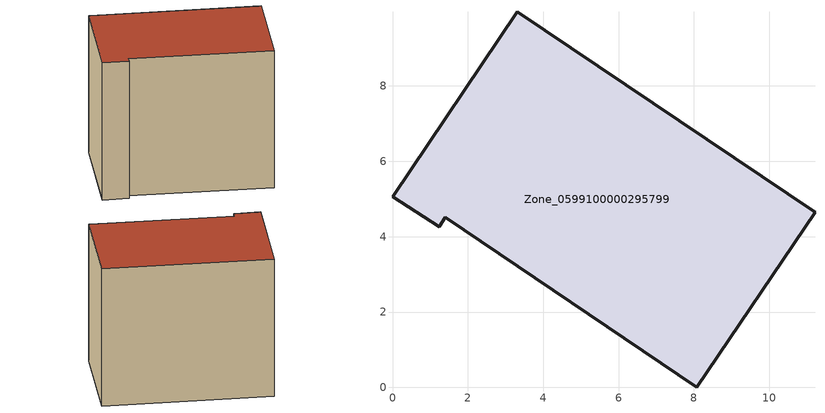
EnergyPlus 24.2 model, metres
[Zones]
Zone_0599100000295799
 floor ground (C_G): 0,5.06 3.31,9.97 11.21,4.65 8.07,0 1.4,4.51 1.24,4.26 z1.53
 wall outside (C_F): 3.31,9.97 0,5.06 1.24,4.26 1.4,4.51 8.07,0 11.21,4.65 3.31,9.97 z1.53:9.88
 roof outside (C_R): 11.21,4.65 3.31,9.97 0,5.06 1.24,4.26 1.4,4.51 8.07,0 z9.88
[BUILDING]
Pand.0599100000295799: North Axis=0; Terrain=City; Loads Convergence Tolerance Value=0.04; Temperature Convergence Tolerance Value=0.4; Solar Distribution=FullExterior; Maximum Number of Warmup Days=25; Minimum Number of Warmup Days=1
[Site:Location]
Rotterdam.The.Hague.AP_ZH_NLD Design_Conditions: Latitude=51.96; Longitude=4.45; Time Zone=1; Elevation=-4.5
[SITE:GROUNDTEMPERATURE:BUILDINGSURFACE]
18, 18, 18, 18, 18, 18, 18, 18, 18, 18, 18, 18
[MATERIAL] Thermal Absorptance=0.9; Solar Absorptance=0.7; Visible Absorptance=0.7
Name | Roughness | Thickness | Conductivity | Density | Specific Heat
G.TI.1975-1991 | MediumSmooth | 0.15 | 0.288461 | 540 | 1210
F.TI.1975-1991 | Rough | 0.3 | 0.230769 | 1920 | 840
R.TI.1975-1991 | MediumRough | 0.2 | 0.153846 | 1500 | 1000
[CONSTRUCTION]
C_G: G.TI.1975-1991
C_F: F.TI.1975-1991
C_R: R.TI.1975-1991
[ZONE]
Zone_0599100000295799: Type=1; Multiplier=1; Ceiling Height=Autocalculate; Volume=Autocalculate; Floor Area=autocalculate; Part of Total Floor Area=Yes
[ZONEINFILTRATION:DESIGNFLOWRATE]
Infil_Zone_0599100000295799: Zone or ZoneList or Space or SpaceList=Zone_0599100000295799; Schedule=AlwaysOn; Design Flow Rate Calculation Method=Flow/Area; Flow Rate per Floor Area=0.003; Constant Term Coefficient=1; Temperature Term Coefficient=0; Velocity Term Coefficient=0; Velocity Squared Term Coefficient=0
[HVACTEMPLATE:ZONE:IDEALLOADSAIRSYSTEM]
Zone_0599100000295799: Maximum Heating Supply Air Temperature=50; Minimum Cooling Supply Air Temperature=13; Maximum Heating Supply Air Humidity Ratio=0.0156; Minimum Cooling Supply Air Humidity Ratio=0.0077; Heating Limit=NoLimit; Cooling Limit=NoLimit; Dehumidification Control Type=ConstantSensibleHeatRatio; Cooling Sensible Heat Ratio=0.7; Dehumidification Setpoint=60; Humidification Control Type=None; Humidification Setpoint=30; Outdoor Air Method=None; Outdoor Air Flow Rate per Person=0.00944; Outdoor Air Flow Rate per Zone Floor Area=0; Outdoor Air Flow Rate per Zone=0; Demand Controlled Ventilation Type=None; Outdoor Air Economizer Type=NoEconomizer; Heat Recovery Type=None; Sensible Heat Recovery Effectiveness=0.7; Latent Heat Recovery Effectiveness=0.65
[ZONECONTROL:THERMOSTAT]
ThermostatControl_Zone_0599100000295799: Zone or ZoneList=Zone_0599100000295799; Control Type Schedule=DualSetpointControlType; Control 1=Thermostat_Zone_0599100000295799; Temperature Difference Between Cutout And Setpoint=0
[THERMOSTATSETPOINT:DUALSETPOINT]
Thermostat_Zone_0599100000295799: Heating Setpoint Temperature Schedule=HeatingSetpoint_Zone_0599100000295799; Cooling Setpoint Temperature Schedule=CoolingSetpoint_Zone_0599100000295799
[SCHEDULE:COMPACT]
HeatingSetpoint_Zone_0599100000295799: Through: 12/31, For: AllDays, Until: 24:00, 21
CoolingSetpoint_Zone_0599100000295799: Through: 12/31, For: AllDays, Until: 24:00, 24
DualSetpointControlType: Through: 12/31, For: AllDays, Until: 24:00, 4
AlwaysOn: Through: 12/31, For: AllDays, Until: 24:00, 1
